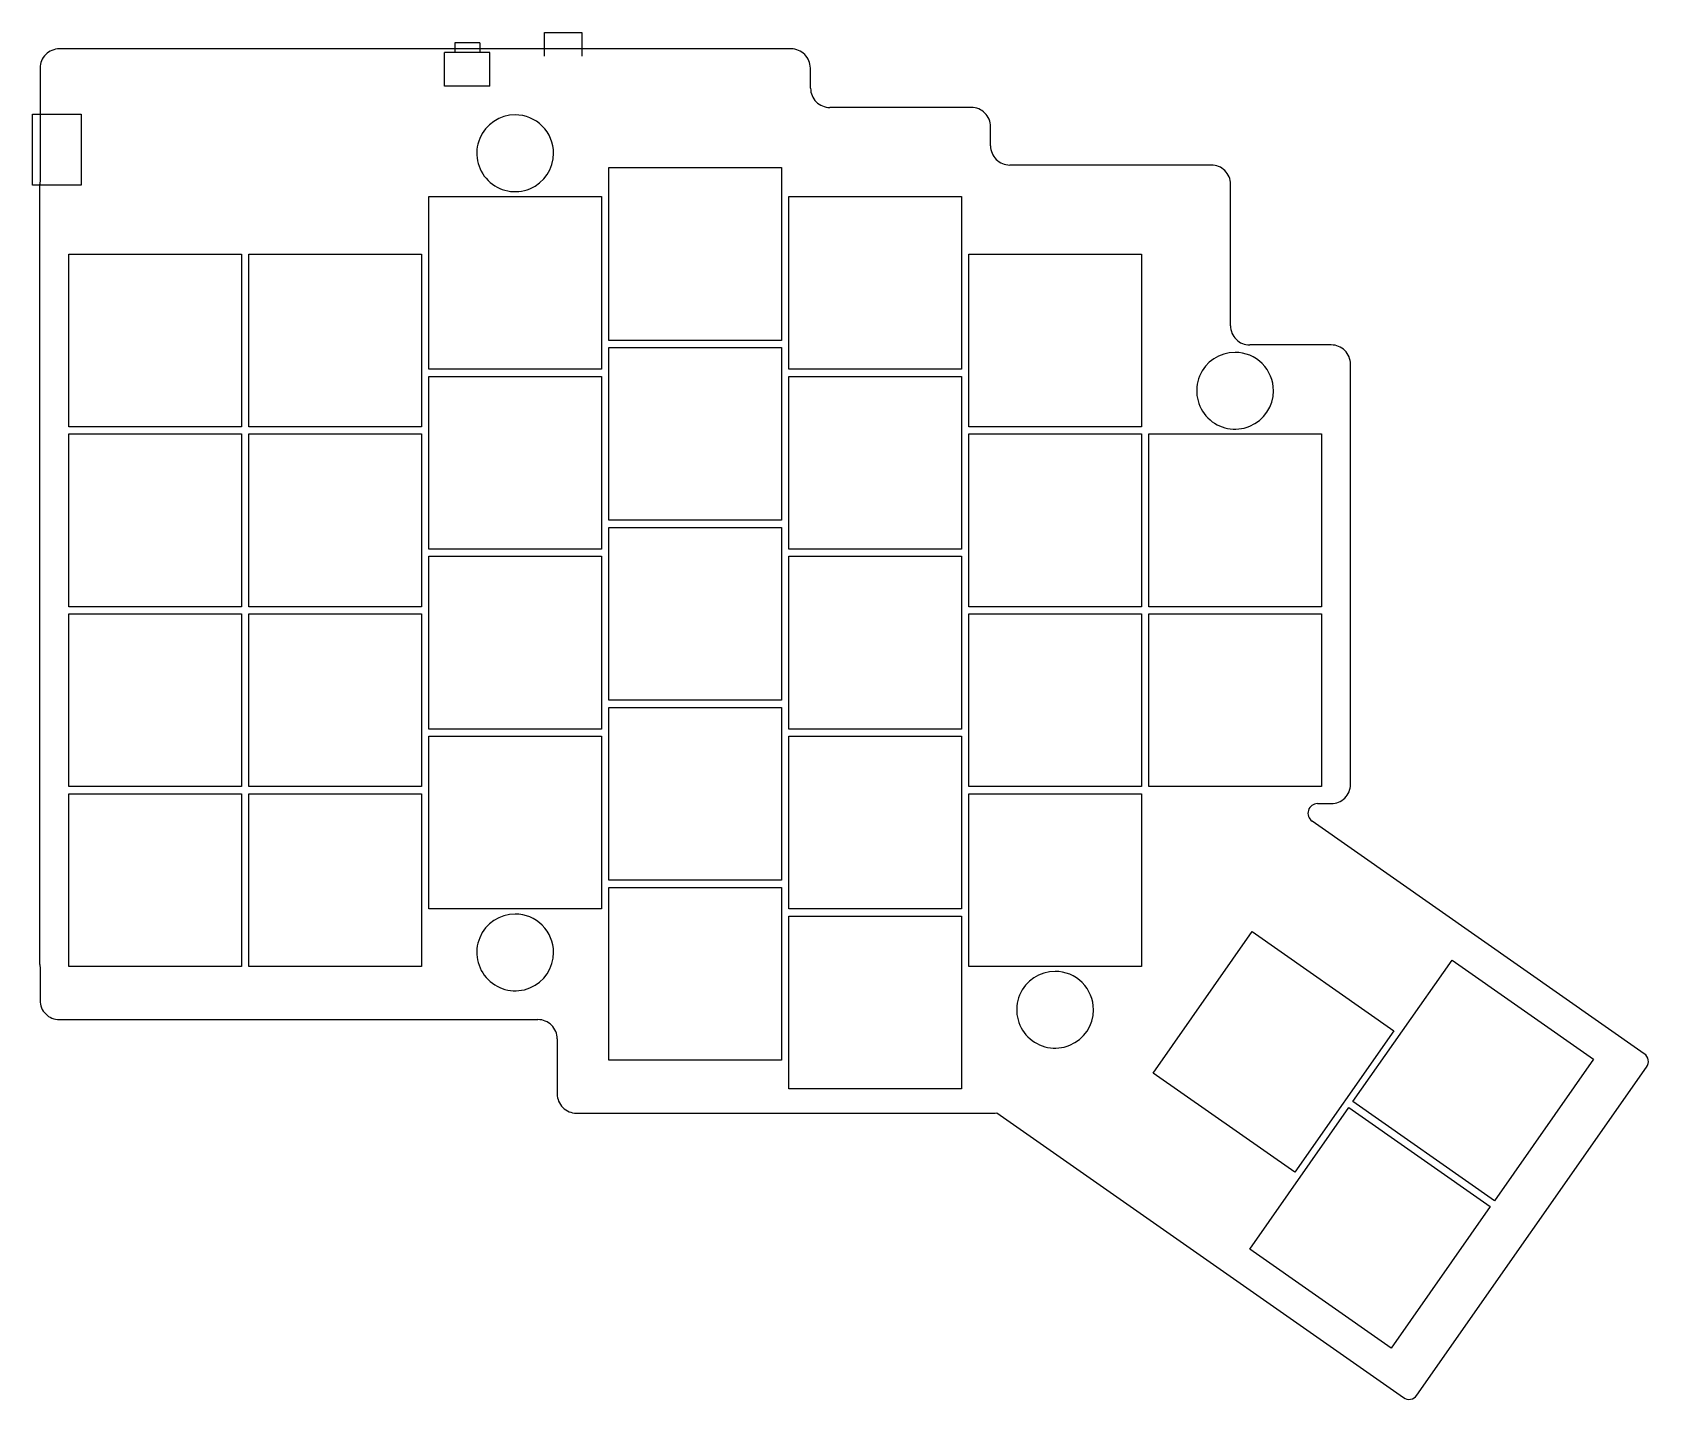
# Model space of a CAD drawing. Header units: millimetres. Extents: x 22 to 190, y 127 to 269.
import ezdxf

# ---------------------------------------------------------------- set-up
doc = ezdxf.new("R2010")
doc.units = ezdxf.units.MM
doc.layers.add('Layer_1', color=7, linetype='CONTINUOUS')

msp = doc.modelspace()

# ---------------------------------------------------------------- linework, layer by layer
at = {"layer": 'Layer_1', "color": 7}
for points in [[(65.5173, 268.1903), (65.5173, 267.1903)], [(68.1173, 268.1903), (65.5173, 268.1903)], [(68.1173, 268.1903), (68.1173, 267.1903)], [(74.8673, 269.2903), (78.7673, 269.2903), (78.7673, 266.7903)], [(74.8673, 266.7903), (74.8673, 269.2903)], [(100.5673, 267.5653), (24.3173, 267.5653)], [(64.4673, 263.6903), (64.4673, 267.1903)], [(69.1673, 267.1903), (64.4673, 267.1903)], [(69.1673, 263.6903), (69.1673, 267.1903)], [(22.3173, 265.5653), (22.3173, 253.7805)], [(102.5673, 264.4653), (102.5673, 265.5653)], [(69.1673, 263.6903), (64.4673, 263.6903)], [(102.5923, 263.4653), (102.5923, 264.4653), (102.5673, 264.4653)], [(119.3423, 261.4653), (104.5923, 261.4653)], [(121.3423, 257.4653), (121.3423, 259.4653)], [(144.3423, 255.4653), (123.3423, 255.4653)], [(22.2923, 172.1653), (22.2923, 253.4653)], [(146.3423, 238.7153), (146.3423, 253.4653)], [(156.8423, 236.7153), (148.3423, 236.7153)], [(158.8423, 190.9153), (158.8423, 234.7153)], [(155.4089, 188.9153), (156.8423, 188.9153)], [(189.4486, 162.8597), (154.8354, 187.0961)], [(22.3173, 171.8501), (22.3173, 168.4153)], [(24.3173, 166.4153), (74.1923, 166.4153)], [(76.1923, 164.4153), (76.1923, 158.6653)], [(165.7474, 127.2674), (189.6942, 161.467)], [(78.1923, 156.6653), (121.6923, 156.6653)], [(121.988, 156.6873), (164.3546, 127.0218)]]:
    msp.add_lwpolyline(points, dxfattribs=at)
for points in [[(26.5933, 260.7463), (26.5933, 253.3803), (21.5133, 253.3803), (21.5133, 260.7463)], [(71.8173, 260.6903)], [(81.5673, 255.1903), (99.5673, 255.1903), (99.5673, 237.1903), (81.5673, 237.1903)], [(62.8173, 252.1903), (80.8173, 252.1903), (80.8173, 234.1903), (62.8173, 234.1903)], [(100.3173, 252.1903), (118.3173, 252.1903), (118.3173, 234.1903), (100.3173, 234.1903)], [(25.3173, 246.1903), (43.3173, 246.1903), (43.3173, 228.1903), (25.3173, 228.1903)], [(44.0673, 246.1903), (62.0673, 246.1903), (62.0673, 228.1903), (44.0673, 228.1903)], [(119.0673, 246.1903), (137.0673, 246.1903), (137.0673, 228.1903), (119.0673, 228.1903)], [(81.5673, 236.4403), (99.5673, 236.4403), (99.5673, 218.4403), (81.5673, 218.4403)], [(146.8173, 235.9403)], [(62.8173, 233.4403), (80.8173, 233.4403), (80.8173, 215.4403), (62.8173, 215.4403)], [(100.3173, 233.4403), (118.3173, 233.4403), (118.3173, 215.4403), (100.3173, 215.4403)], [(25.3173, 227.4403), (43.3173, 227.4403), (43.3173, 209.4403), (25.3173, 209.4403)], [(44.0673, 227.4403), (62.0673, 227.4403), (62.0673, 209.4403), (44.0673, 209.4403)], [(119.0673, 227.4403), (137.0673, 227.4403), (137.0673, 209.4403), (119.0673, 209.4403)], [(137.8173, 227.4403), (155.8173, 227.4403), (155.8173, 209.4403), (137.8173, 209.4403)], [(81.5673, 217.6903), (99.5673, 217.6903), (99.5673, 199.6903), (81.5673, 199.6903)], [(62.8173, 214.6903), (80.8173, 214.6903), (80.8173, 196.6903), (62.8173, 196.6903)], [(100.3173, 214.6903), (118.3173, 214.6903), (118.3173, 196.6903), (100.3173, 196.6903)], [(25.3173, 208.6903), (43.3173, 208.6903), (43.3173, 190.6903), (25.3173, 190.6903)], [(44.0673, 208.6903), (62.0673, 208.6903), (62.0673, 190.6903), (44.0673, 190.6903)], [(119.0673, 208.6903), (137.0673, 208.6903), (137.0673, 190.6903), (119.0673, 190.6903)], [(137.8173, 208.6903), (155.8173, 208.6903), (155.8173, 190.6903), (137.8173, 190.6903)], [(81.5673, 198.9403), (99.5673, 198.9403), (99.5673, 180.9403), (81.5673, 180.9403)], [(62.8173, 195.9403), (80.8173, 195.9403), (80.8173, 177.9403), (62.8173, 177.9403)], [(100.3173, 195.9403), (118.3173, 195.9403), (118.3173, 177.9403), (100.3173, 177.9403)], [(25.3173, 189.9403), (43.3173, 189.9403), (43.3173, 171.9403), (25.3173, 171.9403)], [(44.0673, 189.9403), (62.0673, 189.9403), (62.0673, 171.9403), (44.0673, 171.9403)], [(119.0673, 189.9403), (137.0673, 189.9403), (137.0673, 171.9403), (119.0673, 171.9403)], [(81.5673, 180.1903), (99.5673, 180.1903), (99.5673, 162.1903), (81.5673, 162.1903)], [(71.8173, 177.41531)], [(100.3173, 177.1903), (118.3173, 177.1903), (118.3173, 159.1903), (100.3173, 159.1903)], [(163.3564, 165.2596), (153.032, 150.5148), (138.2873, 160.8392), (148.6117, 175.584)], [(184.1645, 162.287), (173.8401, 147.5422), (159.0954, 157.8666), (169.4198, 172.6113)], [(128.0673, 171.4403)], [(173.4099, 146.9279), (163.0856, 132.1831), (148.3408, 142.5075), (158.6652, 157.2522)]]:
    msp.add_lwpolyline(points, close=True, dxfattribs=at)
for points in [[(22.903086, 266.979514), (22.528014, 266.604441), (22.3173, 266.095733), (22.3173, 265.5653)], [(24.3173, 267.5653), (23.786867, 267.5653), (23.278159, 267.354586), (22.903086, 266.979514)], [(101.981514, 266.979514), (101.606441, 267.354586), (101.097733, 267.5653), (100.5673, 267.5653)], [(102.5673, 265.5653), (102.5673, 266.095733), (102.356586, 266.604441), (101.981514, 266.979514)], [(102.5923, 263.4653), (102.5923, 262.934867), (102.803014, 262.426159), (103.178086, 262.051086)], [(103.178086, 262.051086), (103.553159, 261.676014), (104.061867, 261.4653), (104.5923, 261.4653)], [(120.756514, 260.879514), (120.381441, 261.254586), (119.872733, 261.4653), (119.3423, 261.4653)], [(71.8173, 260.6903), (70.199451, 260.6903), (68.740906, 259.715731), (68.121782, 258.221034)], [(74.645727, 259.518727), (73.895582, 260.268873), (72.878166, 260.6903), (71.8173, 260.6903)], [(75.8173, 256.6903), (75.8173, 257.751166), (75.395873, 258.768582), (74.645727, 259.518727)], [(121.3423, 259.4653), (121.3423, 259.995733), (121.131586, 260.504441), (120.756514, 260.879514)], [(68.121782, 258.221034), (67.502658, 256.726336), (67.844881, 255.005865), (68.988873, 253.861873)], [(73.348034, 252.994782), (74.842731, 253.613906), (75.8173, 255.072451), (75.8173, 256.6903)], [(121.3423, 257.4653), (121.3423, 256.934867), (121.553014, 256.426159), (121.928086, 256.051086)], [(121.928086, 256.051086), (122.303159, 255.676014), (122.811867, 255.4653), (123.3423, 255.4653)], [(145.756514, 254.879514), (145.381441, 255.254586), (144.872733, 255.4653), (144.3423, 255.4653)], [(146.3423, 253.4653), (146.3423, 253.995733), (146.131586, 254.504441), (145.756514, 254.879514)], [(22.3173, 253.7805), (22.300662, 253.676258), (22.292302, 253.570862), (22.2923, 253.4653)], [(68.988873, 253.861873), (70.132865, 252.717881), (71.853336, 252.375658), (73.348034, 252.994782)], [(146.3423, 238.7153), (146.3423, 238.184867), (146.553014, 237.676159), (146.928086, 237.301086)], [(146.8173, 235.9403), (145.199451, 235.9403), (143.740906, 234.965731), (143.121782, 233.471034)], [(149.645727, 234.768727), (148.895582, 235.518873), (147.878166, 235.9403), (146.8173, 235.9403)], [(146.928086, 237.301086), (147.303159, 236.926014), (147.811867, 236.7153), (148.3423, 236.7153)], [(158.256514, 236.129514), (157.881441, 236.504586), (157.372733, 236.7153), (156.8423, 236.7153)], [(158.8423, 234.7153), (158.8423, 235.245733), (158.631586, 235.754441), (158.256514, 236.129514)], [(150.8173, 231.9403), (150.8173, 233.001166), (150.395873, 234.018582), (149.645727, 234.768727)], [(143.121782, 233.471034), (142.502658, 231.976336), (142.844881, 230.255865), (143.988873, 229.111873)], [(148.348034, 228.244782), (149.842731, 228.863906), (150.8173, 230.322451), (150.8173, 231.9403)], [(143.988873, 229.111873), (145.132865, 227.967881), (146.853336, 227.625658), (148.348034, 228.244782)], [(158.256514, 189.501086), (158.631586, 189.876159), (158.8423, 190.384867), (158.8423, 190.9153)], [(155.4089, 188.9153), (154.972442, 188.915297), (154.586404, 188.632226), (154.455177, 188.215962)], [(156.8423, 188.9153), (157.372733, 188.9153), (157.881441, 189.126014), (158.256514, 189.501086)], [(154.455177, 188.215962), (154.323951, 187.799698), (154.477853, 187.346412), (154.8354, 187.0961)], [(71.8173, 177.41531), (70.199451, 177.41531), (68.740906, 176.440741), (68.121782, 174.946044)], [(74.645727, 176.243737), (73.895582, 176.993883), (72.878166, 177.41531), (71.8173, 177.41531)], [(75.8173, 173.41531), (75.8173, 174.476176), (75.395873, 175.493592), (74.645727, 176.243737)], [(68.121782, 174.946044), (67.502658, 173.451346), (67.844881, 171.730875), (68.988873, 170.586883)], [(22.2923, 172.1653), (22.292302, 172.059738), (22.300662, 171.954342), (22.3173, 171.8501)], [(73.348034, 169.719792), (74.842731, 170.338916), (75.8173, 171.797461), (75.8173, 173.41531)], [(68.988873, 170.586883), (70.132865, 169.442891), (71.853336, 169.100668), (73.348034, 169.719792)], [(128.0673, 171.4403), (126.449451, 171.4403), (124.990906, 170.465731), (124.371782, 168.971034)], [(130.895727, 170.268727), (130.145582, 171.018873), (129.128166, 171.4403), (128.0673, 171.4403)], [(132.0673, 167.4403), (132.0673, 168.501166), (131.645873, 169.518582), (130.895727, 170.268727)], [(124.371782, 168.971034), (123.752658, 167.476336), (124.094881, 165.755865), (125.238873, 164.611873)], [(22.3173, 168.4153), (22.3173, 167.884867), (22.528014, 167.376159), (22.903086, 167.001086)], [(22.903086, 167.001086), (23.278159, 166.626014), (23.786867, 166.4153), (24.3173, 166.4153)], [(129.598034, 163.744782), (131.092731, 164.363906), (132.0673, 165.822451), (132.0673, 167.4403)], [(75.606514, 165.829514), (75.231441, 166.204586), (74.722733, 166.4153), (74.1923, 166.4153)], [(76.1923, 164.4153), (76.1923, 164.945733), (75.981586, 165.454441), (75.606514, 165.829514)], [(125.238873, 164.611873), (126.382865, 163.467881), (128.103336, 163.125658), (129.598034, 163.744782)], [(189.6942, 161.4669), (190.010963, 161.919338), (189.901008, 162.542894), (189.4486, 162.8597)], [(76.1923, 158.6653), (76.1923, 158.134867), (76.403014, 157.626159), (76.778086, 157.251086)], [(76.778086, 157.251086), (77.153159, 156.876014), (77.661867, 156.6653), (78.1923, 156.6653)], [(121.6923, 156.6653), (121.791275, 156.665307), (121.890113, 156.67266), (121.988, 156.6873)], [(164.3546, 127.0218), (164.571861, 126.869658), (164.840664, 126.81006), (165.101869, 126.85612)], [(165.101869, 126.85612), (165.363074, 126.90218), (165.595281, 127.050123), (165.7474, 127.2674)]]:
    msp.add_open_spline(points, degree=3, dxfattribs=at)

doc.saveas('drawing.dxf')
